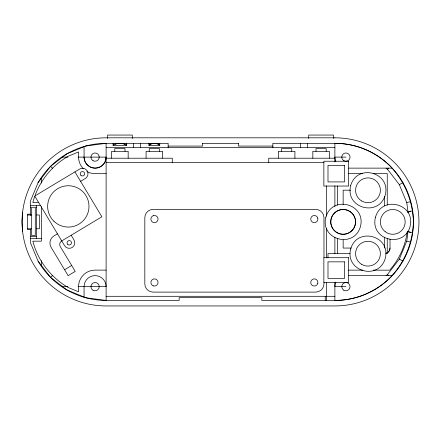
<?xml version="1.0" encoding="UTF-8"?>
<svg xmlns="http://www.w3.org/2000/svg" width="441" height="441" viewBox="0 0 441 441"><rect width="100%" height="100%" fill="white"/><g stroke="black" fill="none" stroke-linecap="round" stroke-linejoin="round"><path stroke-width="0.66" d="M159.791 143.325L159.736 145.392L148.909 145.392L148.909 143.325M22.64 212.132L22.05 221.878L22.64 231.624M386.04 275.625L387.507 274.5L399.331 259.088L406.767 241.139L408.041 231.475M30.319 229.182L30.319 242.401L38.086 261.155L50.572 277.422L66.839 289.908L85.786 297.752L106.116 300.431L179.156 300.431L179.156 297.675L261.844 297.675L261.844 300.431L334.884 300.431A78.553 78.553 0 0 0 390.428 277.422C404.838 261.982 412.704 242.985 413.438 221.878C412.704 200.771 404.838 181.775 390.428 166.334A78.553 78.553 0 0 0 334.884 143.325L272.869 143.325L272.869 147.459M168.131 147.459L168.131 143.325L106.116 143.325L85.786 146.004L66.839 153.848L50.572 166.334L38.086 182.602L30.319 201.355L30.319 215.5M50.572 277.422L52.661 275.333M408.041 212.281L406.767 202.617L399.331 184.669L387.507 169.256L388.631 168.131M148.909 145.392L151.186 143.953L154.35 143.325M113.089 143.325L113.089 145.392C117.08 142.663 122.714 142.663 126.705 145.392L126.705 143.325M80.593 181.339L85.317 178.5A5.513 5.513 0 0 0 87.202 170.937A5.513 5.513 0 0 0 79.639 169.052L34.751 196.025L64.562 245.637A5.513 5.513 0 0 0 72.126 247.522A5.513 5.513 0 0 0 74.011 239.959L71.172 235.235M57.462 233.824L53.918 235.957A8.269 8.269 0 0 0 51.09 247.302L68.123 275.653L75.213 271.391L60.307 246.585A4.134 4.134 0 0 1 61.723 240.913L101.888 216.779L74.915 171.891M64.579 269.743L71.663 265.488M399.331 184.669L402.914 182.602M410.582 211.228L407.925 212.33A11.025 11.025 0 0 1 410.582 211.228L412.01 211.041M406.767 202.617L410.758 201.548M202.358 143.325L238.642 143.325M113.089 145.392L126.705 145.392M168.131 146.081L202.584 146.081L202.584 143.325M272.869 146.081L238.416 146.081L238.416 143.325M106.116 147.459L334.884 147.459M62.594 157.106L67.964 157.106M78.029 157.106L106.116 157.106A11.025 11.025 0 0 1 95.091 168.131A11.025 11.025 0 0 1 84.066 157.106L84.066 146.715M345.909 157.106L334.884 157.106A11.025 11.025 0 0 0 335.838 161.593M106.116 158.209L172.266 158.209L172.266 162.619M334.884 158.209L268.734 158.209L268.734 162.619M106.116 162.619L323.975 162.619M348.633 168.131L391.812 168.131M106.116 173.644L95.091 173.644A16.538 16.538 0 0 1 86.822 171.428M348.666 173.616L362.447 173.616M373.472 173.616L387.253 173.616L387.253 205.082M350.606 190.181L343.153 190.181L343.153 204.481M38.747 202.584L32.904 202.584L32.904 202.259A75.797 75.797 0 0 1 34.729 196.399M30.319 205.341L40.677 205.341M30.319 207.27L36.658 207.27M30.319 214.161L27.562 214.161L27.562 229.596L30.319 229.596M27.562 214.988L31.697 214.988M36.658 214.988L39.414 214.988L39.414 228.769L36.658 228.769M27.562 228.769L31.697 228.769M30.319 236.486L36.658 236.486M30.319 238.416L41.344 238.416M351.284 248.062L343.153 248.062L343.153 239.893M350.044 253.575L327.994 253.575L327.994 257.709M106.116 270.113L95.091 270.113A16.538 16.538 0 0 0 78.553 286.65L78.553 291.799L68.217 287.521A75.797 75.797 0 0 1 32.904 241.497L32.904 241.172L41.344 241.172L41.344 206.719M348.633 275.625L391.812 275.625M62.594 286.65L67.964 286.65M78.029 286.65L106.116 286.65A11.025 11.025 0 0 0 95.091 275.625A11.025 11.025 0 0 0 84.066 286.65L84.066 297.041M345.909 286.65L334.884 286.65A11.025 11.025 0 0 1 335.838 282.163M106.116 296.297L334.884 296.297M348.555 270.129L362.954 270.14M373.235 270.151L389.684 270.168A73.041 73.041 0 0 0 407.236 231.894M410.582 232.528A11.025 11.025 0 0 1 407.925 231.426L412.01 232.716M154.978 143.325L157.514 143.953L159.736 145.392L159.383 143.325L159.383 145.034M406.767 241.139L410.758 242.208M399.331 259.088L402.914 261.155M386.04 168.131L387.507 169.256M387.507 274.5L388.631 275.625M50.572 166.334L52.661 168.423M390.009 239.105L390.009 248.062A5.513 5.513 0 0 1 385.925 253.388A5.513 5.513 0 0 0 390.009 248.062M387.253 238.603L387.253 253.652M384.497 196.311L384.497 205.842M384.497 237.17L384.497 248.062M337.641 185.931L337.641 205.082M337.641 238.603L337.641 253.652M334.884 161.902L334.884 143.325A78.553 78.553 0 0 1 413.438 221.878A78.553 78.553 0 0 1 334.884 300.431L334.884 282.538M334.884 185.893L334.884 206.454M334.884 237.302L334.884 253.751M333.506 138.502L333.506 135.056L308.7 135.056L308.7 138.502M329.372 158.209L329.372 151.318L312.834 151.318L312.834 158.209M326.616 185.926L326.616 216.09M326.616 228.427L326.616 257.908M326.616 282.587L326.616 300.431M326.202 151.318L326.202 148.562L316.004 148.562L316.004 151.318M325.238 296.297L325.238 300.431M323.975 257.654L323.975 217.689A8.269 8.269 0 0 0 315.706 209.42L153.088 209.42A8.269 8.269 0 0 0 144.819 217.689L144.819 283.839A8.269 8.269 0 0 0 153.088 292.107L315.706 292.107A8.269 8.269 0 0 0 323.975 283.839L323.975 282.461M307.322 143.325L307.322 147.459M300.431 143.325L300.431 147.459M294.919 158.209L294.919 151.318L278.381 151.318L278.381 158.209M291.749 151.318L291.749 148.562L281.551 148.562L281.551 151.318M162.619 158.209L162.619 151.318L146.081 151.318L146.081 158.209M159.449 151.318L159.449 148.562L149.251 148.562L149.251 151.318M158.484 143.325L158.484 144.433M157.514 143.325L157.514 143.953M156.489 143.325L156.489 143.606M152.211 143.325L152.211 143.606M151.186 143.325L151.186 143.953M150.216 143.325L150.216 144.433M149.317 143.325L149.317 145.034M140.569 143.325L140.569 147.459M133.678 143.325L133.678 147.459M132.3 138.502L132.3 135.056L107.494 135.056L107.494 138.502M128.166 158.209L128.166 151.318L111.628 151.318L111.628 158.209M126.098 143.325L126.098 144.984M124.996 151.318L124.996 148.562L114.798 148.562L114.798 151.318M124.643 143.325L124.643 144.268M123.105 143.325L123.105 143.749M116.689 143.325L116.689 143.749M115.151 143.325L115.151 144.268M113.695 143.325L113.695 144.984M41.344 178.357L41.344 183.12M41.344 260.675L41.344 265.399M36.658 205.341L36.658 238.416M35.28 208.097L35.28 235.659L31.697 235.659L31.697 208.097M38.086 182.602A78.553 78.553 0 0 1 106.116 143.325L106.116 300.431A78.553 78.553 0 0 1 38.086 261.155M84.066 157.106A11.025 11.025 0 0 0 95.091 168.131A11.025 11.025 0 0 0 106.116 157.106M35.203 195.109A75.797 75.797 0 0 1 68.217 156.235L78.553 151.958L78.553 157.106A16.538 16.538 0 0 0 83.399 168.798M325.849 217.242C320.056 239.915 354.134 249.044 360.457 226.514C366.25 203.841 332.172 194.713 325.849 217.242M350.667 185.65C344.879 208.323 378.957 217.452 385.28 194.922C391.068 172.249 356.99 163.12 350.667 185.65M350.667 249.044C344.879 271.717 378.957 280.845 385.28 258.316C391.068 235.643 356.99 226.514 350.667 249.044M375.462 217.242C369.668 239.915 403.747 249.044 410.069 226.514C415.863 203.841 381.785 194.713 375.462 217.242M317.785 283.387L317.432 284.252A3.583 3.583 0 0 1 311.39 284.517A3.583 3.583 0 0 1 313.705 278.933A3.583 3.583 0 0 1 317.785 283.387M153.534 215.605L152.674 215.963A3.583 3.583 0 0 0 152.41 222.005A3.583 3.583 0 0 0 157.994 219.69A3.583 3.583 0 0 0 153.534 215.605M334.884 137.812L106.116 137.812A84.066 84.066 0 0 0 22.05 221.878A84.066 84.066 0 0 0 106.116 305.944L334.884 305.944A84.066 84.066 0 0 0 418.95 221.878A84.066 84.066 0 0 0 334.884 137.812M348.666 161.241L323.859 161.241L323.859 186.047L348.666 186.047L348.666 161.241M344.531 165.375L327.994 165.375L327.994 181.912L344.531 181.912L344.531 165.375M348.666 257.709L323.859 257.709L323.859 282.516L348.666 282.516L348.666 257.709M344.531 261.844L327.994 261.844L327.994 278.381L344.531 278.381L344.531 261.844M153.534 285.922L152.674 285.564A3.583 3.583 0 0 1 152.41 279.528A3.583 3.583 0 0 1 157.994 281.838A3.583 3.583 0 0 1 153.534 285.922M317.785 218.141L317.432 217.275A3.583 3.583 0 0 0 311.39 217.011A3.583 3.583 0 0 0 313.705 222.595A3.583 3.583 0 0 0 317.785 218.141M361.774 264.424A12.403 12.403 0 0 0 380.379 253.68A12.403 12.403 0 0 0 361.774 242.941A12.403 12.403 0 0 0 361.774 264.424M361.774 201.03A12.403 12.403 0 0 0 380.379 190.286A12.403 12.403 0 0 0 361.774 179.548A12.403 12.403 0 0 0 361.774 201.03M385.214 231.718A12.403 12.403 0 0 0 405.064 223.499A12.403 12.403 0 0 0 388.019 210.418A12.403 12.403 0 0 0 385.214 231.718M335.601 231.718A12.403 12.403 0 0 0 355.452 223.499A12.403 12.403 0 0 0 338.407 210.418A12.403 12.403 0 0 0 335.601 231.718A12.403 12.403 0 0 0 355.452 223.499A12.403 12.403 0 0 0 338.407 210.418A12.403 12.403 0 0 0 335.601 231.718M93.023 160.689A4.134 4.134 0 0 0 99.225 157.106A4.134 4.134 0 0 0 93.023 153.523A4.134 4.134 0 0 0 93.023 160.689M343.842 160.689A4.134 4.134 0 0 0 350.044 157.106A4.134 4.134 0 0 0 343.842 153.523A4.134 4.134 0 0 0 343.842 160.689M343.842 290.233A4.134 4.134 0 0 0 350.044 286.65A4.134 4.134 0 0 0 343.842 283.067A4.134 4.134 0 0 0 343.842 290.233M93.023 290.233A4.134 4.134 0 0 0 99.225 286.65A4.134 4.134 0 0 0 93.023 283.067A4.134 4.134 0 0 0 93.023 290.233M80.946 175.364A2.205 2.205 0 0 0 84.617 174.311A2.205 2.205 0 0 0 81.872 171.659A2.205 2.205 0 0 0 80.946 175.364M67.754 244.386A2.205 2.205 0 0 0 71.425 243.333A2.205 2.205 0 0 0 68.68 240.681A2.205 2.205 0 0 0 67.754 244.386M53.956 221.272A20.672 20.672 0 0 0 88.376 211.404A20.672 20.672 0 0 0 62.622 186.532A20.672 20.672 0 0 0 53.956 221.272"/></g></svg>
